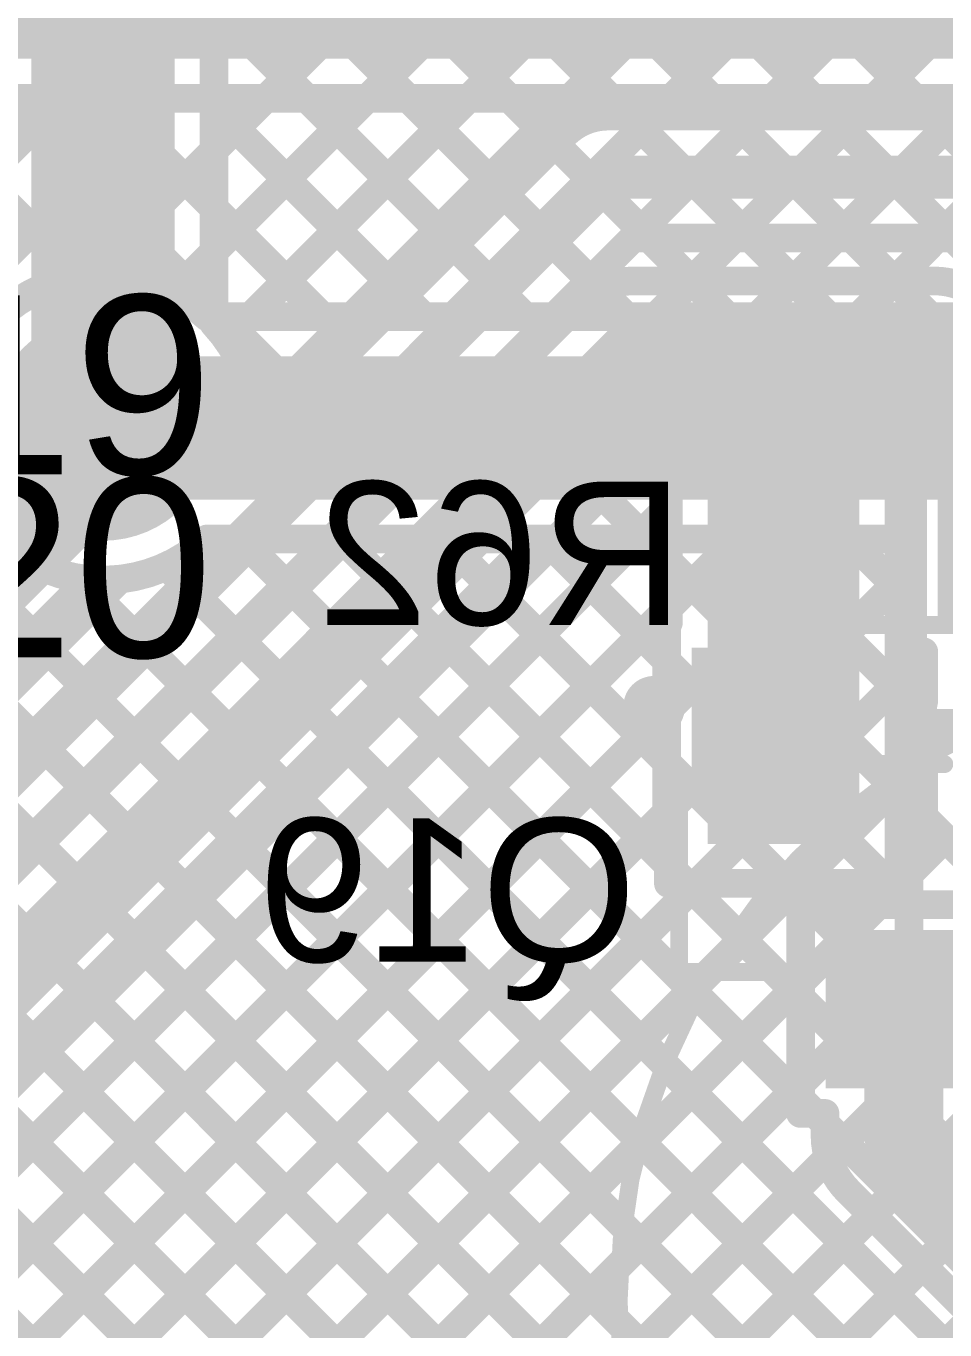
# Model space of a CAD drawing. Header units: millimetres. Extents: x 0 to 214, y 0 to 214.
# Drawn here: x 6.1406 to 6.397, y 3.2163 to 3.5801 of the extents above; entities that cross this region are included whole.
import ezdxf

# ---------------------------------------------------------------- set-up
doc = ezdxf.new("R2010")
doc.units = ezdxf.units.MM
doc.header["$MEASUREMENT"] = 0
for name, color, linetype in [('BottomLayer', 5, 'Continuous'), ('BottomOverlay', 54, 'Continuous'), ('BottomPaste', 16, 'Continuous'), ('BottomSolder', 6, 'Continuous'), ('TopLayer', 1, 'Continuous'), ('TopOverlay', 2, 'Continuous'), ('ViaHoleLayer', 16, 'Continuous')]:
    doc.layers.add(name, color=color, linetype=linetype)
doc.styles.add('Arial', font='', dxfattribs={"height": 0.2})
doc.styles.get('Arial').set_extended_font_data('Arial')

# ---------------------------------------------------------------- blocks, each defined once
blk = doc.blocks.new('YS_SBZ9032C03R16_174')
at = {"layer": 'TopOverlay', "const_width": 0.005}
blk.add_lwpolyline([(0.17281, -0.03905, -0.799951), (-0.17288, -0.03875)], format="xyb", dxfattribs=at)
blk = doc.blocks.new('RES_0603_B_193')
at = {"layer": 'BottomLayer'}
for points in [[(-0.045, -0.0175), (-0.045, 0.0175), (-0.015, 0.0175), (-0.015, -0.0175)], [(0.015, -0.0175), (0.015, 0.0175), (0.045, 0.0175), (0.045, -0.0175)]]:
    blk.add_hatch(color=5, dxfattribs=at).paths.add_polyline_path(points)
at = {"layer": 'BottomPaste'}
for points in [[(-0.045, -0.0175), (-0.045, 0.0175), (-0.015, 0.0175), (-0.015, -0.0175)], [(0.015, -0.0175), (0.015, 0.0175), (0.045, 0.0175), (0.045, -0.0175)]]:
    blk.add_hatch(color=16, dxfattribs=at).paths.add_polyline_path(points)
at = {"layer": 'BottomSolder'}
for points in [[(-0.049, -0.0215), (-0.049, 0.0215), (-0.011, 0.0215), (-0.011, -0.0215)], [(0.011, -0.0215), (0.011, 0.0215), (0.049, 0.0215), (0.049, -0.0215)]]:
    blk.add_hatch(color=6, dxfattribs=at).paths.add_polyline_path(points)
at = {"layer": 'BottomOverlay', "const_width": 0.005}
for points in [[(-0.049, 0.021), (0.049, 0.021)], [(-0.049, -0.021), (-0.049, 0.021)], [(0.049, -0.021), (0.049, 0.021)], [(-0.049, -0.021), (0.049, -0.021)]]:
    blk.add_lwpolyline(points, dxfattribs=at)
at = {"layer": 'BottomOverlay', "const_width": 0.0025}
for points in [[(-0.05025, 0.021, 1), (-0.04775, 0.021, 1)], [(-0.05025, 0.021, 1), (-0.04775, 0.021, 1)], [(0.04775, 0.021, 1), (0.05025, 0.021, 1)], [(0.04775, 0.021, 1), (0.05025, 0.021, 1)], [(-0.05025, -0.021, 1), (-0.04775, -0.021, 1)], [(-0.05025, -0.021, 1), (-0.04775, -0.021, 1)], [(0.04775, -0.021, 1), (0.05025, -0.021, 1)], [(0.04775, -0.021, 1), (0.05025, -0.021, 1)]]:
    blk.add_lwpolyline(points, format="xyb", close=True, dxfattribs=at)
blk = doc.blocks.new('SOT_23_B_240')
at = {"layer": 'BottomLayer'}
for points in [[(-0.05354, 0.05748), (-0.02126, 0.05748), (-0.02126, 0.02126), (-0.05354, 0.02126)], [(0.02126, 0.05748), (0.05354, 0.05748), (0.05354, 0.02126), (0.02126, 0.02126)], [(-0.01614, -0.02126), (0.01614, -0.02126), (0.01614, -0.05748), (-0.01614, -0.05748)]]:
    blk.add_hatch(color=5, dxfattribs=at).paths.add_polyline_path(points)
at = {"layer": 'BottomPaste'}
for points in [[(-0.05354, 0.05748), (-0.02126, 0.05748), (-0.02126, 0.02126), (-0.05354, 0.02126)], [(0.02126, 0.05748), (0.05354, 0.05748), (0.05354, 0.02126), (0.02126, 0.02126)], [(-0.01614, -0.02126), (0.01614, -0.02126), (0.01614, -0.05748), (-0.01614, -0.05748)]]:
    blk.add_hatch(color=16, dxfattribs=at).paths.add_polyline_path(points)
at = {"layer": 'BottomSolder'}
for points in [[(-0.05754, 0.06148), (-0.01726, 0.06148), (-0.01726, 0.01726), (-0.05754, 0.01726)], [(0.01726, 0.06148), (0.05754, 0.06148), (0.05754, 0.01726), (0.01726, 0.01726)], [(-0.02014, -0.01726), (0.02014, -0.01726), (0.02014, -0.06148), (-0.02014, -0.06148)]]:
    blk.add_hatch(color=6, dxfattribs=at).paths.add_polyline_path(points)
at = {"layer": 'BottomOverlay'}
for points, const_width in [([(-0.06439, 0.045, 1), (-0.07161, 0.045, 1)], 0.01), ([(-0.07411, 0.045, 1), (-0.06911, 0.045, 1)], 0.005), ([(-0.06689, 0.045, 1), (-0.06189, 0.045, 1)], 0.005), ([(-0.06225, 0.027, 1), (-0.05975, 0.027, 1)], 0.0025), ([(-0.01425, 0.029, 1), (-0.01175, 0.029, 1)], 0.0025), ([(0.01175, 0.029, 1), (0.01425, 0.029, 1)], 0.0025), ([(0.05975, 0.027, 1), (0.06225, 0.027, 1)], 0.0025), ([(-0.06225, -0.029, 1), (-0.05975, -0.029, 1)], 0.0025), ([(-0.06225, -0.029, 1), (-0.05975, -0.029, 1)], 0.0025), ([(-0.02525, -0.029, 1), (-0.02275, -0.029, 1)], 0.0025), ([(0.02275, -0.029, 1), (0.02525, -0.029, 1)], 0.0025), ([(0.05975, -0.029, 1), (0.06225, -0.029, 1)], 0.0025), ([(0.05975, -0.029, 1), (0.06225, -0.029, 1)], 0.0025)]:
    blk.add_lwpolyline(points, format="xyb", close=True, dxfattribs=dict(at, const_width=const_width))
at = {"layer": 'BottomOverlay', "const_width": 0.005}
for points in [[(-0.061, -0.029), (-0.061, 0.027)], [(-0.013, 0.029), (0.013, 0.029)], [(0.061, -0.029), (0.061, 0.027)], [(-0.061, -0.029), (-0.024, -0.029)], [(0.024, -0.029), (0.061, -0.029)]]:
    blk.add_lwpolyline(points, dxfattribs=at)

msp = doc.modelspace()

# ---------------------------------------------------------------- hatches: boundary and pattern name
at = {"layer": 'BottomLayer'}
h = msp.add_hatch(color=5, dxfattribs=at)
edge = h.paths.add_edge_path()
edge.add_arc((6.162, 3.468), 0.0315, 0, 360)
msp.add_hatch(color=5, dxfattribs=at).paths.add_polyline_path([(6.33086, 3.35186), (6.37318, 3.35186), (6.37318, 3.45716), (6.33086, 3.45716)])
at = {"layer": 'TopLayer'}
msp.add_hatch(color=1, dxfattribs=at).paths.add_polyline_path([(6.272, 3.571), (6.407, 3.571), (6.407, 3.641), (6.272, 3.641)])
h = msp.add_hatch(color=1, dxfattribs=at)
edge = h.paths.add_edge_path()
edge.add_arc((6.162, 3.468), 0.0315, 0, 360)
at = {"layer": 'ViaHoleLayer'}
h = msp.add_hatch(color=16, dxfattribs=at)
edge = h.paths.add_edge_path()
edge.add_arc((6.162, 3.468), 0.01575, 0, 360)

# ---------------------------------------------------------------- linework, layer by layer
at = {"layer": 'BottomLayer'}
for points, const_width in [([(6.193, 3.5737), (6.464, 3.8447)], 0.008), ([(6.193, 3.54542), (6.47814, 3.83056)], 0.008), ([(6.162, 3.468), (6.162, 3.795)], 0.04), ([(6.193, 3.49707), (6.193, 3.795)], 0.008), ([(6.193, 3.67074), (6.30874, 3.555)], 0.008), ([(6.193, 3.64245), (6.28821, 3.54725)], 0.008), ([(6.193, 3.61417), (6.27406, 3.53311)], 0.008), ([(6.193, 3.51713), (6.28012, 3.60426)], 0.008), ([(6.193, 3.58589), (6.25992, 3.51896)], 0.008), ([(6.19669, 3.49254), (6.28916, 3.585)], 0.008), ([(6.20432, 3.47188), (6.30853, 3.5761)], 0.008), ([(6.311, 3.576), (6.3385, 3.576)], 0.008), ([(6.31572, 3.555), (6.33672, 3.576)], 0.008), ([(6.31602, 3.576), (6.33702, 3.555)], 0.008), ([(6.3385, 3.576), (6.366, 3.576)], 0.008), ([(6.344, 3.555), (6.365, 3.576)], 0.008), ([(6.34431, 3.576), (6.36531, 3.555)], 0.008), ([(6.366, 3.576), (6.48691, 3.576)], 0.008), ([(6.37229, 3.555), (6.39329, 3.576)], 0.008), ([(6.37259, 3.576), (6.39359, 3.555)], 0.008), ([(6.40057, 3.555), (6.42157, 3.576)], 0.008), ([(6.40088, 3.576), (6.42188, 3.555)], 0.008), ([(5.99261, 3.56), (6.14678, 3.40583)], 0.008), ([(6.193, 3.5576), (6.24578, 3.50482)], 0.008), ([(6.303, 3.555), (6.43579, 3.555)], 0.008), ([(6.20423, 3.46327), (6.29096, 3.55)], 0.008), ([(5.975, 3.21), (6.303, 3.538)], 0.012), ([(6.303, 3.538), (6.451, 3.538)], 0.012), ([(6.193, 3.52932), (6.23164, 3.49068)], 0.008), ([(5.98704, 3.198), (6.31004, 3.521)], 0.008), ([(6.31004, 3.521), (6.43579, 3.521)], 0.008), ([(6.31445, 3.521), (6.32645, 3.509)], 0.008), ([(6.32629, 3.509), (6.33829, 3.521)], 0.008), ([(6.34274, 3.521), (6.35474, 3.509)], 0.008), ([(6.35457, 3.509), (6.36657, 3.521)], 0.008), ([(6.37102, 3.521), (6.38302, 3.509)], 0.008), ([(6.38286, 3.509), (6.39486, 3.521)], 0.008), ([(6.39931, 3.521), (6.50478, 3.41553)], 0.008), ([(6.29811, 3.50906), (6.30046, 3.50671)], 0.008), ([(6.31, 3.509), (6.394, 3.509)], 0.008), ([(6.04245, 3.25015), (6.29512, 3.50281)], 0.008), ([(6.193, 3.50103), (6.2175, 3.47654)], 0.008), ([(6.051, 3.229), (6.31, 3.488)], 0.02), ([(6.31, 3.488), (6.394, 3.488)], 0.02), ([(6.394, 3.488), (6.41354, 3.46846)], 0.02), ([(6.07215, 3.22045), (6.3187, 3.467)], 0.008), ([(6.31529, 3.46359), (6.31986, 3.45903)], 0.008), ([(6.31986, 3.41364), (6.31986, 3.467)], 0.008), ([(6.38418, 3.34086), (6.38418, 3.467)], 0.008), ([(6.3853, 3.467), (6.3898, 3.4625)], 0.008), ([(6.388, 3.4055), (6.388, 3.4625)], 0.008), ([(6.38418, 3.45376), (6.388, 3.45758)], 0.008), ([(6.30115, 3.44945), (6.31986, 3.43074)], 0.008), ([(6.38418, 3.45127), (6.388, 3.44745)], 0.008), ([(6.01204, 3.13819), (6.31986, 3.446)], 0.008), ([(6.28701, 3.43531), (6.31933, 3.40299)], 0.008), ([(5.93115, 3.227), (6.13746, 3.43331)], 0.008), ([(6.38418, 3.42547), (6.388, 3.42929)], 0.008), ([(5.95943, 3.227), (6.15812, 3.42568)], 0.008), ([(5.96796, 3.227), (6.16673, 3.42577)], 0.008), ([(6.15477, 3.42612), (6.16093, 3.41997)], 0.008), ([(6.27287, 3.42117), (6.31933, 3.37471)], 0.008), ([(6.38418, 3.42299), (6.388, 3.41917)], 0.008), ([(6.02599, 3.12385), (6.31986, 3.41772)], 0.008), ([(6.31933, 3.35542), (6.31933, 3.41364)], 0.008), ([(6.25872, 3.40702), (6.31986, 3.34589)], 0.008), ([(6.388, 3.4055), (6.39113, 3.4055)], 0.008), ([(6.39113, 3.39177), (6.39113, 3.4055)], 0.008), ([(6.38418, 3.39719), (6.39113, 3.40414)], 0.008), ([(6.38418, 3.39471), (6.39051, 3.38838)], 0.008), ([(6.24458, 3.39288), (6.35673, 3.28074)], 0.008), ([(6.0305, 3.10008), (6.31933, 3.3889)], 0.008), ([(6.39513, 3.38453), (6.42127, 3.38453)], 0.01), ([(6.23044, 3.37874), (6.589, 3.02018)], 0.008), ([(6.39113, 3.35242), (6.39113, 3.37728)], 0.008), ([(6.38418, 3.3689), (6.39113, 3.37585)], 0.008), ([(6.38418, 3.36642), (6.39113, 3.35947)], 0.008), ([(6.2163, 3.3646), (6.589, 2.9919)], 0.008), ([(6.0305, 3.07179), (6.31933, 3.36062)], 0.008), ([(6.39113, 3.35947), (6.39818, 3.35242)], 0.008), ([(6.31986, 3.34086), (6.31986, 3.35542)], 0.008), ([(6.37846, 3.3349), (6.39598, 3.35242)], 0.008), ([(6.39113, 3.35242), (6.45141, 3.35242)], 0.008), ([(6.39818, 3.35242), (6.589, 3.1616)], 0.008), ([(6.20215, 3.35046), (6.589, 2.96361)], 0.008), ([(6.31986, 3.34589), (6.32489, 3.34086)], 0.008), ([(6.0305, 3.01522), (6.35614, 3.34086)], 0.008), ([(6.0305, 3.04351), (6.32785, 3.34086)], 0.008), ([(6.31986, 3.34086), (6.38418, 3.34086)], 0.008), ([(6.32489, 3.34086), (6.35673, 3.30902)], 0.008), ([(6.35318, 3.34086), (6.35913, 3.3349)], 0.008), ([(6.38146, 3.34086), (6.38742, 3.3349)], 0.008), ([(6.18801, 3.33631), (6.589, 2.93533)], 0.008), ([(6.35673, 3.3349), (6.41101, 3.3349)], 0.008), ([(6.35673, 3.27668), (6.35673, 3.3349)], 0.008), ([(6.17387, 3.32217), (6.589, 2.90704)], 0.008), ([(6.0305, 2.98694), (6.35673, 3.31316)], 0.008), ([(6.38387, 3.30579), (6.38557, 3.30409)], 0.022), ([(6.38557, 3.27057), (6.38557, 3.30409)], 0.022), ([(6.15973, 3.30803), (6.589, 2.87876)], 0.008), ([(6.14559, 3.29389), (6.589, 2.85047)], 0.008), ([(6.0305, 2.95865), (6.35673, 3.28488)], 0.008), ([(6.13144, 3.27975), (6.589, 2.82219)], 0.008), ([(6.35673, 3.28074), (6.36079, 3.27668)], 0.008), ([(6.35673, 3.27668), (6.36357, 3.27668)], 0.008), ([(6.36079, 3.27668), (6.36357, 3.27389)], 0.008), ([(6.36357, 3.27057), (6.36357, 3.27668)], 0.008), ([(6.38557, 3.27057), (6.47948, 3.17666)], 0.022), ([(6.0305, 2.93037), (6.36447, 3.26434)], 0.008), ([(6.1173, 3.2656), (6.589, 2.79391)], 0.008), ([(6.37005, 3.25497), (6.46378, 3.16125)], 0.008), ([(6.10316, 3.25146), (6.589, 2.76562)], 0.008), ([(6.0305, 2.90209), (6.37672, 3.24831)], 0.008), ([(6.0305, 2.8738), (6.39086, 3.23416)], 0.008), ([(6.0305, 2.84552), (6.40501, 3.22002)], 0.008)]:
    msp.add_lwpolyline(points, dxfattribs=dict(at, const_width=const_width))
at = {"layer": 'BottomLayer', "const_width": 0.008}
for points in [[(6.311, 3.576, -1), (6.311, 3.638)], [(6.29096, 3.55, -0.199327), (6.303, 3.555)], [(6.29098, 3.55002, -0.198912), (6.303, 3.555)], [(6.29512, 3.50281, -0.199534), (6.31, 3.509)], [(6.29515, 3.50285, -0.198912), (6.31, 3.509)], [(6.394, 3.509, -0.199534), (6.40888, 3.50281)], [(6.394, 3.509, -0.198912), (6.40885, 3.50285)], [(6.16673, 3.42577, -0.697235), (6.131, 3.49707)], [(6.193, 3.49707, -0.190567), (6.2045, 3.468)], [(6.2045, 3.468, -0.027867), (6.20423, 3.46327)], [(6.39113, 3.37728, -0.118475), (6.39113, 3.39177)], [(6.37005, 3.25497, -0.199566), (6.36357, 3.27057)], [(6.37001, 3.25501, -0.198912), (6.36357, 3.27057)]]:
    msp.add_lwpolyline(points, format="xyb", dxfattribs=at)
at = {"layer": 'BottomLayer'}
for points, const_width in [([(6.191, 3.5737, 1), (6.195, 3.5737, 1)], 0.004), ([(6.30653, 3.5761, 1), (6.31053, 3.5761, 1)], 0.004), ([(6.309, 3.576, 1), (6.313, 3.576, 1)], 0.004), ([(6.309, 3.576, 1), (6.313, 3.576, 1)], 0.004), ([(6.31402, 3.576, 1), (6.31802, 3.576, 1)], 0.004), ([(6.33472, 3.576, 1), (6.33872, 3.576, 1)], 0.004), ([(6.3365, 3.576, 1), (6.3405, 3.576, 1)], 0.004), ([(6.3365, 3.576, 1), (6.3405, 3.576, 1)], 0.004), ([(6.34231, 3.576, 1), (6.34631, 3.576, 1)], 0.004), ([(6.363, 3.576, 1), (6.367, 3.576, 1)], 0.004), ([(6.364, 3.576, 1), (6.368, 3.576, 1)], 0.004), ([(6.364, 3.576, 1), (6.368, 3.576, 1)], 0.004), ([(6.37059, 3.576, 1), (6.37459, 3.576, 1)], 0.004), ([(6.39129, 3.576, 1), (6.39529, 3.576, 1)], 0.004), ([(6.39888, 3.576, 1), (6.40288, 3.576, 1)], 0.004), ([(6.191, 3.5576, 1), (6.195, 3.5576, 1)], 0.004), ([(6.301, 3.555, 1), (6.305, 3.555, 1)], 0.004), ([(6.301, 3.555, 1), (6.305, 3.555, 1)], 0.004), ([(6.301, 3.555, 1), (6.305, 3.555, 1)], 0.004), ([(6.30674, 3.555, 1), (6.31074, 3.555, 1)], 0.004), ([(6.31372, 3.555, 1), (6.31772, 3.555, 1)], 0.004), ([(6.33502, 3.555, 1), (6.33902, 3.555, 1)], 0.004), ([(6.342, 3.555, 1), (6.346, 3.555, 1)], 0.004), ([(6.36331, 3.555, 1), (6.36731, 3.555, 1)], 0.004), ([(6.37029, 3.555, 1), (6.37429, 3.555, 1)], 0.004), ([(6.39159, 3.555, 1), (6.39559, 3.555, 1)], 0.004), ([(6.39857, 3.555, 1), (6.40257, 3.555, 1)], 0.004), ([(6.28896, 3.55, 1), (6.29296, 3.55, 1)], 0.004), ([(6.28896, 3.55, 1), (6.29296, 3.55, 1)], 0.004), ([(6.28898, 3.55002, 1), (6.29298, 3.55002, 1)], 0.004), ([(6.191, 3.54542, 1), (6.195, 3.54542, 1)], 0.004), ([(6.28621, 3.54725, 1), (6.29021, 3.54725, 1)], 0.004), ([(6.3, 3.538, 1), (6.306, 3.538, 1)], 0.006), ([(6.3, 3.538, 1), (6.306, 3.538, 1)], 0.006), ([(6.27206, 3.53311, 1), (6.27606, 3.53311, 1)], 0.004), ([(6.191, 3.52932, 1), (6.195, 3.52932, 1)], 0.004), ([(6.25792, 3.51896, 1), (6.26192, 3.51896, 1)], 0.004), ([(6.30804, 3.521, 1), (6.31204, 3.521, 1)], 0.004), ([(6.30804, 3.521, 1), (6.31204, 3.521, 1)], 0.004), ([(6.31245, 3.521, 1), (6.31645, 3.521, 1)], 0.004), ([(6.33629, 3.521, 1), (6.34029, 3.521, 1)], 0.004), ([(6.34074, 3.521, 1), (6.34474, 3.521, 1)], 0.004), ([(6.36457, 3.521, 1), (6.36857, 3.521, 1)], 0.004), ([(6.36902, 3.521, 1), (6.37302, 3.521, 1)], 0.004), ([(6.39286, 3.521, 1), (6.39686, 3.521, 1)], 0.004), ([(6.39731, 3.521, 1), (6.40131, 3.521, 1)], 0.004), ([(6.191, 3.51713, 1), (6.195, 3.51713, 1)], 0.004), ([(6.29611, 3.50906, 1), (6.30011, 3.50906, 1)], 0.004), ([(6.308, 3.509, 1), (6.312, 3.509, 1)], 0.004), ([(6.308, 3.509, 1), (6.312, 3.509, 1)], 0.004), ([(6.308, 3.509, 1), (6.312, 3.509, 1)], 0.004), ([(6.32429, 3.509, 1), (6.32829, 3.509, 1)], 0.004), ([(6.32445, 3.509, 1), (6.32845, 3.509, 1)], 0.004), ([(6.35257, 3.509, 1), (6.35657, 3.509, 1)], 0.004), ([(6.35274, 3.509, 1), (6.35674, 3.509, 1)], 0.004), ([(6.38086, 3.509, 1), (6.38486, 3.509, 1)], 0.004), ([(6.38102, 3.509, 1), (6.38502, 3.509, 1)], 0.004), ([(6.392, 3.509, 1), (6.396, 3.509, 1)], 0.004), ([(6.392, 3.509, 1), (6.396, 3.509, 1)], 0.004), ([(6.392, 3.509, 1), (6.396, 3.509, 1)], 0.004), ([(6.24378, 3.50482, 1), (6.24778, 3.50482, 1)], 0.004), ([(6.29846, 3.50671, 1), (6.30246, 3.50671, 1)], 0.004), ([(6.191, 3.50103, 1), (6.195, 3.50103, 1)], 0.004), ([(6.29312, 3.50281, 1), (6.29712, 3.50281, 1)], 0.004), ([(6.29312, 3.50281, 1), (6.29712, 3.50281, 1)], 0.004), ([(6.29315, 3.50285, 1), (6.29715, 3.50285, 1)], 0.004), ([(6.191, 3.49707, 1), (6.195, 3.49707, 1)], 0.004), ([(6.191, 3.49707, 1), (6.195, 3.49707, 1)], 0.004), ([(6.305, 3.488, 1), (6.315, 3.488, 1)], 0.01), ([(6.305, 3.488, 1), (6.315, 3.488, 1)], 0.01), ([(6.389, 3.488, 1), (6.399, 3.488, 1)], 0.01), ([(6.389, 3.488, 1), (6.399, 3.488, 1)], 0.01), ([(6.19469, 3.49254, 1), (6.19869, 3.49254, 1)], 0.004), ([(6.22964, 3.49068, 1), (6.23364, 3.49068, 1)], 0.004), ([(6.152, 3.468, 1), (6.172, 3.468, 1)], 0.02), ([(6.2155, 3.47654, 1), (6.2195, 3.47654, 1)], 0.004), ([(6.20232, 3.47188, 1), (6.20632, 3.47188, 1)], 0.004), ([(6.2025, 3.468, 1), (6.2065, 3.468, 1)], 0.004), ([(6.2025, 3.468, 1), (6.2065, 3.468, 1)], 0.004), ([(6.31329, 3.46359, 1), (6.31729, 3.46359, 1)], 0.004), ([(6.3167, 3.467, 1), (6.3207, 3.467, 1)], 0.004), ([(6.31786, 3.467, 1), (6.32186, 3.467, 1)], 0.004), ([(6.38218, 3.467, 1), (6.38618, 3.467, 1)], 0.004), ([(6.3833, 3.467, 1), (6.3873, 3.467, 1)], 0.004), ([(6.20223, 3.46327, 1), (6.20623, 3.46327, 1)], 0.004), ([(6.20223, 3.46327, 1), (6.20623, 3.46327, 1)], 0.004), ([(6.386, 3.4625, 1), (6.39, 3.4625, 1)], 0.004), ([(6.3878, 3.4625, 1), (6.3918, 3.4625, 1)], 0.004), ([(6.31786, 3.45903, 1), (6.32186, 3.45903, 1)], 0.004), ([(6.386, 3.45758, 1), (6.39, 3.45758, 1)], 0.004), ([(6.38218, 3.45376, 1), (6.38618, 3.45376, 1)], 0.004), ([(6.29915, 3.44945, 1), (6.30315, 3.44945, 1)], 0.004), ([(6.38218, 3.45127, 1), (6.38618, 3.45127, 1)], 0.004), ([(6.31786, 3.446, 1), (6.32186, 3.446, 1)], 0.004), ([(6.386, 3.44745, 1), (6.39, 3.44745, 1)], 0.004), ([(6.28501, 3.43531, 1), (6.28901, 3.43531, 1)], 0.004), ([(6.13546, 3.43331, 1), (6.13946, 3.43331, 1)], 0.004), ([(6.31786, 3.43074, 1), (6.32186, 3.43074, 1)], 0.004), ([(6.386, 3.42929, 1), (6.39, 3.42929, 1)], 0.004), ([(6.15277, 3.42612, 1), (6.15677, 3.42612, 1)], 0.004), ([(6.15612, 3.42568, 1), (6.16012, 3.42568, 1)], 0.004), ([(6.16473, 3.42577, 1), (6.16873, 3.42577, 1)], 0.004), ([(6.16473, 3.42577, 1), (6.16873, 3.42577, 1)], 0.004), ([(6.38218, 3.42547, 1), (6.38618, 3.42547, 1)], 0.004), ([(6.15893, 3.41997, 1), (6.16293, 3.41997, 1)], 0.004), ([(6.27087, 3.42117, 1), (6.27487, 3.42117, 1)], 0.004), ([(6.38218, 3.42299, 1), (6.38618, 3.42299, 1)], 0.004), ([(6.31786, 3.41772, 1), (6.32186, 3.41772, 1)], 0.004), ([(6.386, 3.41917, 1), (6.39, 3.41917, 1)], 0.004), ([(6.31733, 3.41364, 1), (6.32133, 3.41364, 1)], 0.004), ([(6.31786, 3.41364, 1), (6.32186, 3.41364, 1)], 0.004), ([(6.14478, 3.40583, 1), (6.14878, 3.40583, 1)], 0.004), ([(6.25672, 3.40702, 1), (6.26072, 3.40702, 1)], 0.004), ([(6.386, 3.4055, 1), (6.39, 3.4055, 1)], 0.004), ([(6.386, 3.4055, 1), (6.39, 3.4055, 1)], 0.004), ([(6.38913, 3.4055, 1), (6.39313, 3.4055, 1)], 0.004), ([(6.38913, 3.4055, 1), (6.39313, 3.4055, 1)], 0.004), ([(6.31733, 3.40299, 1), (6.32133, 3.40299, 1)], 0.004), ([(6.38913, 3.40414, 1), (6.39313, 3.40414, 1)], 0.004), ([(6.38218, 3.39719, 1), (6.38618, 3.39719, 1)], 0.004), ([(6.38218, 3.39471, 1), (6.38618, 3.39471, 1)], 0.004), ([(6.24258, 3.39288, 1), (6.24658, 3.39288, 1)], 0.004), ([(6.38913, 3.39177, 1), (6.39313, 3.39177, 1)], 0.004), ([(6.38913, 3.39177, 1), (6.39313, 3.39177, 1)], 0.004), ([(6.31733, 3.3889, 1), (6.32133, 3.3889, 1)], 0.004), ([(6.38851, 3.38838, 1), (6.39251, 3.38838, 1)], 0.004), ([(6.39263, 3.38453, 1), (6.39763, 3.38453, 1)], 0.005), ([(6.22844, 3.37874, 1), (6.23244, 3.37874, 1)], 0.004), ([(6.38913, 3.37728, 1), (6.39313, 3.37728, 1)], 0.004), ([(6.38913, 3.37728, 1), (6.39313, 3.37728, 1)], 0.004), ([(6.31733, 3.37471, 1), (6.32133, 3.37471, 1)], 0.004), ([(6.38913, 3.37585, 1), (6.39313, 3.37585, 1)], 0.004), ([(6.38218, 3.3689, 1), (6.38618, 3.3689, 1)], 0.004), ([(6.38218, 3.36642, 1), (6.38618, 3.36642, 1)], 0.004), ([(6.2143, 3.3646, 1), (6.2183, 3.3646, 1)], 0.004), ([(6.31733, 3.36062, 1), (6.32133, 3.36062, 1)], 0.004), ([(6.38913, 3.35947, 1), (6.39313, 3.35947, 1)], 0.004), ([(6.38913, 3.35947, 1), (6.39313, 3.35947, 1)], 0.004), ([(6.31733, 3.35542, 1), (6.32133, 3.35542, 1)], 0.004), ([(6.31786, 3.35542, 1), (6.32186, 3.35542, 1)], 0.004), ([(6.38913, 3.35242, 1), (6.39313, 3.35242, 1)], 0.004), ([(6.38913, 3.35242, 1), (6.39313, 3.35242, 1)], 0.004), ([(6.39398, 3.35242, 1), (6.39798, 3.35242, 1)], 0.004), ([(6.39618, 3.35242, 1), (6.40018, 3.35242, 1)], 0.004), ([(6.39618, 3.35242, 1), (6.40018, 3.35242, 1)], 0.004), ([(6.20015, 3.35046, 1), (6.20415, 3.35046, 1)], 0.004), ([(6.31786, 3.34589, 1), (6.32186, 3.34589, 1)], 0.004), ([(6.31786, 3.34589, 1), (6.32186, 3.34589, 1)], 0.004), ([(6.31786, 3.34086, 1), (6.32186, 3.34086, 1)], 0.004), ([(6.31786, 3.34086, 1), (6.32186, 3.34086, 1)], 0.004), ([(6.32289, 3.34086, 1), (6.32689, 3.34086, 1)], 0.004), ([(6.32289, 3.34086, 1), (6.32689, 3.34086, 1)], 0.004), ([(6.32585, 3.34086, 1), (6.32985, 3.34086, 1)], 0.004), ([(6.35118, 3.34086, 1), (6.35518, 3.34086, 1)], 0.004), ([(6.35414, 3.34086, 1), (6.35814, 3.34086, 1)], 0.004), ([(6.37946, 3.34086, 1), (6.38346, 3.34086, 1)], 0.004), ([(6.38218, 3.34086, 1), (6.38618, 3.34086, 1)], 0.004), ([(6.38218, 3.34086, 1), (6.38618, 3.34086, 1)], 0.004), ([(6.18601, 3.33631, 1), (6.19001, 3.33631, 1)], 0.004), ([(6.35473, 3.3349, 1), (6.35873, 3.3349, 1)], 0.004), ([(6.35473, 3.3349, 1), (6.35873, 3.3349, 1)], 0.004), ([(6.35713, 3.3349, 1), (6.36113, 3.3349, 1)], 0.004), ([(6.37646, 3.3349, 1), (6.38046, 3.3349, 1)], 0.004), ([(6.38542, 3.3349, 1), (6.38942, 3.3349, 1)], 0.004), ([(6.17187, 3.32217, 1), (6.17587, 3.32217, 1)], 0.004), ([(6.35473, 3.31316, 1), (6.35873, 3.31316, 1)], 0.004), ([(6.37837, 3.30579, 1), (6.38937, 3.30579, 1)], 0.011), ([(6.38007, 3.30409, 1), (6.39107, 3.30409, 1)], 0.011), ([(6.38007, 3.30409, 1), (6.39107, 3.30409, 1)], 0.011), ([(6.15773, 3.30803, 1), (6.16173, 3.30803, 1)], 0.004), ([(6.35473, 3.30902, 1), (6.35873, 3.30902, 1)], 0.004), ([(6.14359, 3.29389, 1), (6.14759, 3.29389, 1)], 0.004), ([(6.35473, 3.28488, 1), (6.35873, 3.28488, 1)], 0.004), ([(6.35473, 3.28074, 1), (6.35873, 3.28074, 1)], 0.004), ([(6.35473, 3.28074, 1), (6.35873, 3.28074, 1)], 0.004), ([(6.35473, 3.27668, 1), (6.35873, 3.27668, 1)], 0.004), ([(6.35473, 3.27668, 1), (6.35873, 3.27668, 1)], 0.004), ([(6.35879, 3.27668, 1), (6.36279, 3.27668, 1)], 0.004), ([(6.35879, 3.27668, 1), (6.36279, 3.27668, 1)], 0.004), ([(6.36157, 3.27668, 1), (6.36557, 3.27668, 1)], 0.004), ([(6.36157, 3.27668, 1), (6.36557, 3.27668, 1)], 0.004), ([(6.38007, 3.27057, 1), (6.39107, 3.27057, 1)], 0.011), ([(6.38007, 3.27057, 1), (6.39107, 3.27057, 1)], 0.011), ([(6.36157, 3.27389, 1), (6.36557, 3.27389, 1)], 0.004), ([(6.36157, 3.27057, 1), (6.36557, 3.27057, 1)], 0.004), ([(6.36157, 3.27057, 1), (6.36557, 3.27057, 1)], 0.004), ([(6.36157, 3.27057, 1), (6.36557, 3.27057, 1)], 0.004), ([(6.36247, 3.26434, 1), (6.36647, 3.26434, 1)], 0.004), ([(6.36801, 3.25501, 1), (6.37201, 3.25501, 1)], 0.004), ([(6.36805, 3.25497, 1), (6.37205, 3.25497, 1)], 0.004), ([(6.36805, 3.25497, 1), (6.37205, 3.25497, 1)], 0.004), ([(6.37472, 3.24831, 1), (6.37872, 3.24831, 1)], 0.004), ([(6.38886, 3.23416, 1), (6.39286, 3.23416, 1)], 0.004)]:
    msp.add_lwpolyline(points, format="xyb", close=True, dxfattribs=dict(at, const_width=const_width))
at = {"layer": 'TopLayer'}
for points, const_width in [([(6.307, 3.596), (6.311, 3.6)], 0.05), ([(6.091, 3.596), (6.307, 3.596)], 0.05), ([(6.04923, 3.42993), (6.1793, 3.56)], 0.008), ([(6.05, 3.45899), (6.15101, 3.56)], 0.008), ([(6.11358, 3.56), (6.261, 3.56)], 0.008), ([(6.13403, 3.56), (6.19503, 3.499)], 0.008), ([(6.15788, 3.5103), (6.20758, 3.56)], 0.008), ([(6.16232, 3.56), (6.22332, 3.499)], 0.008), ([(6.18158, 3.50572), (6.23587, 3.56)], 0.008), ([(6.1906, 3.56), (6.2516, 3.499)], 0.008), ([(6.20315, 3.499), (6.26415, 3.56)], 0.008), ([(6.21889, 3.56), (6.27989, 3.499)], 0.008), ([(6.23143, 3.499), (6.29243, 3.56)], 0.008), ([(6.24717, 3.56), (6.30817, 3.499)], 0.008), ([(6.25972, 3.499), (6.32072, 3.56)], 0.008), ([(6.261, 3.56), (6.307, 3.56)], 0.008), ([(6.261, 3.56), (6.307, 3.56)], 0.008), ([(6.27545, 3.56), (6.33645, 3.499)], 0.008), ([(6.288, 3.499), (6.349, 3.56)], 0.008), ([(6.30374, 3.56), (6.36474, 3.499)], 0.008), ([(6.307, 3.56), (6.418, 3.56)], 0.008), ([(6.31629, 3.499), (6.37729, 3.56)], 0.008), ([(6.33202, 3.56), (6.39302, 3.499)], 0.008), ([(6.34457, 3.499), (6.40557, 3.56)], 0.008), ([(6.36031, 3.56), (6.42131, 3.499)], 0.008), ([(6.38859, 3.56), (6.44959, 3.499)], 0.008), ([(6.10848, 3.55727), (6.15572, 3.51003)], 0.008), ([(6.37286, 3.499), (6.43, 3.55614)], 0.008), ([(6.19107, 3.499), (6.387, 3.499)], 0.008), ([(6.387, 3.499), (6.493, 3.499)], 0.008), ([(6.387, 3.499), (6.493, 3.499)], 0.008), ([(5.99, 3.296), (6.1618, 3.4678)], 0.04), ([(6.162, 3.468), (6.493, 3.468)], 0.04), ([(5.9805, 3.10664), (6.31086, 3.437)], 0.008), ([(6.00564, 3.1035), (6.33914, 3.437)], 0.008), ([(6.01072, 3.25), (6.19772, 3.437)], 0.008), ([(6.03392, 3.1035), (6.36742, 3.437)], 0.008), ([(6.039, 3.25), (6.226, 3.437)], 0.008), ([(6.0646, 3.24731), (6.25429, 3.437)], 0.008), ([(6.0738, 3.22823), (6.28257, 3.437)], 0.008), ([(6.19107, 3.437), (6.387, 3.437)], 0.008), ([(6.20046, 3.437), (6.43346, 3.204)], 0.008), ([(6.22875, 3.437), (6.46175, 3.204)], 0.008), ([(6.25703, 3.437), (6.387, 3.30703)], 0.008), ([(6.28532, 3.437), (6.387, 3.33532)], 0.008), ([(6.3136, 3.437), (6.387, 3.3636)], 0.008), ([(6.34189, 3.437), (6.387, 3.39189)], 0.008), ([(6.37017, 3.437), (6.387, 3.42017)], 0.008), ([(6.387, 3.299), (6.387, 3.437)], 0.008), ([(6.043, 3.08429), (6.387, 3.42829)], 0.008), ([(6.17978, 3.4294), (6.40518, 3.204)], 0.008), ([(6.01194, 3.2741), (6.16337, 3.42553)], 0.008), ([(6.15937, 3.42153), (6.387, 3.1939)], 0.008), ([(6.14523, 3.40739), (6.387, 3.16561)], 0.008), ([(6.043, 3.05601), (6.387, 3.40001)], 0.008), ([(6.13108, 3.39324), (6.387, 3.13733)], 0.008), ([(6.11694, 3.3791), (6.387, 3.10904)], 0.008), ([(5.9805, 2.96522), (6.387, 3.37172)], 0.008), ([(6.1028, 3.36496), (6.387, 3.08076)], 0.008), ([(6.08866, 3.35082), (6.387, 3.05247)], 0.008), ([(5.9805, 2.93694), (6.387, 3.34344)], 0.008), ([(6.07452, 3.33667), (6.387, 3.02419)], 0.008), ([(6.06037, 3.32253), (6.387, 2.99591)], 0.008), ([(5.9805, 2.90865), (6.387, 3.31515)], 0.008), ([(6.04623, 3.30839), (6.5705, 2.78412)], 0.008), ([(5.9805, 2.88037), (6.39913, 3.299)], 0.008), ([(5.99702, 2.86861), (6.42741, 3.299)], 0.008), ([(6.02531, 2.86861), (6.4557, 3.299)], 0.008), ([(6.387, 3.299), (6.5705, 3.299)], 0.008), ([(6.38898, 3.204), (6.48398, 3.299)], 0.008), ([(6.39503, 3.299), (6.49003, 3.204)], 0.008)]:
    msp.add_lwpolyline(points, dxfattribs=dict(at, const_width=const_width))
for points, const_width in [([(6.2985, 3.6, 1), (6.3235, 3.6, 1)], 0.025), ([(6.2945, 3.596, 1), (6.3195, 3.596, 1)], 0.025), ([(6.2945, 3.596, 1), (6.3195, 3.596, 1)], 0.025), ([(6.14901, 3.56, 1), (6.15301, 3.56, 1)], 0.004), ([(6.16032, 3.56, 1), (6.16432, 3.56, 1)], 0.004), ([(6.1773, 3.56, 1), (6.1813, 3.56, 1)], 0.004), ([(6.1886, 3.56, 1), (6.1926, 3.56, 1)], 0.004), ([(6.20558, 3.56, 1), (6.20958, 3.56, 1)], 0.004), ([(6.21689, 3.56, 1), (6.22089, 3.56, 1)], 0.004), ([(6.23387, 3.56, 1), (6.23787, 3.56, 1)], 0.004), ([(6.24517, 3.56, 1), (6.24917, 3.56, 1)], 0.004), ([(6.259, 3.56, 1), (6.263, 3.56, 1)], 0.004), ([(6.259, 3.56, 1), (6.263, 3.56, 1)], 0.004), ([(6.259, 3.56, 1), (6.263, 3.56, 1)], 0.004), ([(6.26215, 3.56, 1), (6.26615, 3.56, 1)], 0.004), ([(6.27345, 3.56, 1), (6.27745, 3.56, 1)], 0.004), ([(6.29043, 3.56, 1), (6.29443, 3.56, 1)], 0.004), ([(6.30174, 3.56, 1), (6.30574, 3.56, 1)], 0.004), ([(6.305, 3.56, 1), (6.309, 3.56, 1)], 0.004), ([(6.305, 3.56, 1), (6.309, 3.56, 1)], 0.004), ([(6.305, 3.56, 1), (6.309, 3.56, 1)], 0.004), ([(6.31872, 3.56, 1), (6.32272, 3.56, 1)], 0.004), ([(6.33002, 3.56, 1), (6.33402, 3.56, 1)], 0.004), ([(6.347, 3.56, 1), (6.351, 3.56, 1)], 0.004), ([(6.35831, 3.56, 1), (6.36231, 3.56, 1)], 0.004), ([(6.37529, 3.56, 1), (6.37929, 3.56, 1)], 0.004), ([(6.38659, 3.56, 1), (6.39059, 3.56, 1)], 0.004), ([(6.15372, 3.51003, 1), (6.15772, 3.51003, 1)], 0.004), ([(6.15588, 3.5103, 1), (6.15988, 3.5103, 1)], 0.004), ([(6.17958, 3.50572, 1), (6.18358, 3.50572, 1)], 0.004), ([(6.18907, 3.499, 1), (6.19307, 3.499, 1)], 0.004), ([(6.18907, 3.499, 1), (6.19307, 3.499, 1)], 0.004), ([(6.19303, 3.499, 1), (6.19703, 3.499, 1)], 0.004), ([(6.20115, 3.499, 1), (6.20515, 3.499, 1)], 0.004), ([(6.22132, 3.499, 1), (6.22532, 3.499, 1)], 0.004), ([(6.22943, 3.499, 1), (6.23343, 3.499, 1)], 0.004), ([(6.2496, 3.499, 1), (6.2536, 3.499, 1)], 0.004), ([(6.25772, 3.499, 1), (6.26172, 3.499, 1)], 0.004), ([(6.27789, 3.499, 1), (6.28189, 3.499, 1)], 0.004), ([(6.286, 3.499, 1), (6.29, 3.499, 1)], 0.004), ([(6.30617, 3.499, 1), (6.31017, 3.499, 1)], 0.004), ([(6.31429, 3.499, 1), (6.31829, 3.499, 1)], 0.004), ([(6.33445, 3.499, 1), (6.33845, 3.499, 1)], 0.004), ([(6.34257, 3.499, 1), (6.34657, 3.499, 1)], 0.004), ([(6.36274, 3.499, 1), (6.36674, 3.499, 1)], 0.004), ([(6.37086, 3.499, 1), (6.37486, 3.499, 1)], 0.004), ([(6.385, 3.499, 1), (6.389, 3.499, 1)], 0.004), ([(6.385, 3.499, 1), (6.389, 3.499, 1)], 0.004), ([(6.385, 3.499, 1), (6.389, 3.499, 1)], 0.004), ([(6.39102, 3.499, 1), (6.39502, 3.499, 1)], 0.004), ([(6.1518, 3.4678, 1), (6.1718, 3.4678, 1)], 0.02), ([(6.152, 3.468, 1), (6.172, 3.468, 1)], 0.02), ([(6.18907, 3.437, 1), (6.19307, 3.437, 1)], 0.004), ([(6.18907, 3.437, 1), (6.19307, 3.437, 1)], 0.004), ([(6.19572, 3.437, 1), (6.19972, 3.437, 1)], 0.004), ([(6.19846, 3.437, 1), (6.20246, 3.437, 1)], 0.004), ([(6.224, 3.437, 1), (6.228, 3.437, 1)], 0.004), ([(6.22675, 3.437, 1), (6.23075, 3.437, 1)], 0.004), ([(6.25229, 3.437, 1), (6.25629, 3.437, 1)], 0.004), ([(6.25503, 3.437, 1), (6.25903, 3.437, 1)], 0.004), ([(6.28057, 3.437, 1), (6.28457, 3.437, 1)], 0.004), ([(6.28332, 3.437, 1), (6.28732, 3.437, 1)], 0.004), ([(6.30886, 3.437, 1), (6.31286, 3.437, 1)], 0.004), ([(6.3116, 3.437, 1), (6.3156, 3.437, 1)], 0.004), ([(6.33714, 3.437, 1), (6.34114, 3.437, 1)], 0.004), ([(6.33989, 3.437, 1), (6.34389, 3.437, 1)], 0.004), ([(6.36542, 3.437, 1), (6.36942, 3.437, 1)], 0.004), ([(6.36817, 3.437, 1), (6.37217, 3.437, 1)], 0.004), ([(6.385, 3.437, 1), (6.389, 3.437, 1)], 0.004), ([(6.385, 3.437, 1), (6.389, 3.437, 1)], 0.004), ([(6.17778, 3.4294, 1), (6.18178, 3.4294, 1)], 0.004), ([(6.385, 3.42829, 1), (6.389, 3.42829, 1)], 0.004), ([(6.16137, 3.42553, 1), (6.16537, 3.42553, 1)], 0.004), ([(6.16137, 3.42553, 1), (6.16537, 3.42553, 1)], 0.004), ([(6.15737, 3.42153, 1), (6.16137, 3.42153, 1)], 0.004), ([(6.385, 3.42017, 1), (6.389, 3.42017, 1)], 0.004), ([(6.14323, 3.40739, 1), (6.14723, 3.40739, 1)], 0.004), ([(6.385, 3.40001, 1), (6.389, 3.40001, 1)], 0.004), ([(6.385, 3.39189, 1), (6.389, 3.39189, 1)], 0.004), ([(6.385, 3.37172, 1), (6.389, 3.37172, 1)], 0.004), ([(6.385, 3.3636, 1), (6.389, 3.3636, 1)], 0.004), ([(6.385, 3.34344, 1), (6.389, 3.34344, 1)], 0.004), ([(6.385, 3.33532, 1), (6.389, 3.33532, 1)], 0.004), ([(6.385, 3.31515, 1), (6.389, 3.31515, 1)], 0.004), ([(6.385, 3.30703, 1), (6.389, 3.30703, 1)], 0.004), ([(6.385, 3.299, 1), (6.389, 3.299, 1)], 0.004), ([(6.385, 3.299, 1), (6.389, 3.299, 1)], 0.004), ([(6.39303, 3.299, 1), (6.39703, 3.299, 1)], 0.004), ([(6.39713, 3.299, 1), (6.40113, 3.299, 1)], 0.004)]:
    msp.add_lwpolyline(points, format="xyb", close=True, dxfattribs=dict(at, const_width=const_width))
at = {"layer": 'TopLayer', "const_width": 0.008}
for points in [[(6.11953, 3.46937, -0.645164), (6.19107, 3.499)], [(6.19107, 3.437, -0.182247), (6.16337, 3.42553)]]:
    msp.add_lwpolyline(points, format="xyb", dxfattribs=at)

# ---------------------------------------------------------------- block references
for name, p in [('RES_0603_B_193', (6.384, 3.434)), ('SOT_23_B_240', (6.38387, 3.34516))]:
    msp.add_blockref(name, p)
at = {"rotation": 270}
msp.add_blockref('YS_SBZ9032C03R16_174', (6.48314, 3.22417), dxfattribs=at)

# ---------------------------------------------------------------- texts
at = {"layer": 'BottomOverlay', "style": 'Arial', "text_generation_flag": 2}
for s, p in [('R62', (6.32432, 3.41301)), ('Q19', (6.31098, 3.31901))]:
    msp.add_text(s, height=0.04, dxfattribs=at).set_placement(p)
at = {"layer": 'TopOverlay', "style": 'Arial'}
for s, p in [('SB19', (6.02186, 3.45499)), ('SB20', (6.02191, 3.40399))]:
    msp.add_text(s, height=0.05, dxfattribs=at).set_placement(p)

doc.saveas('drawing.dxf')
